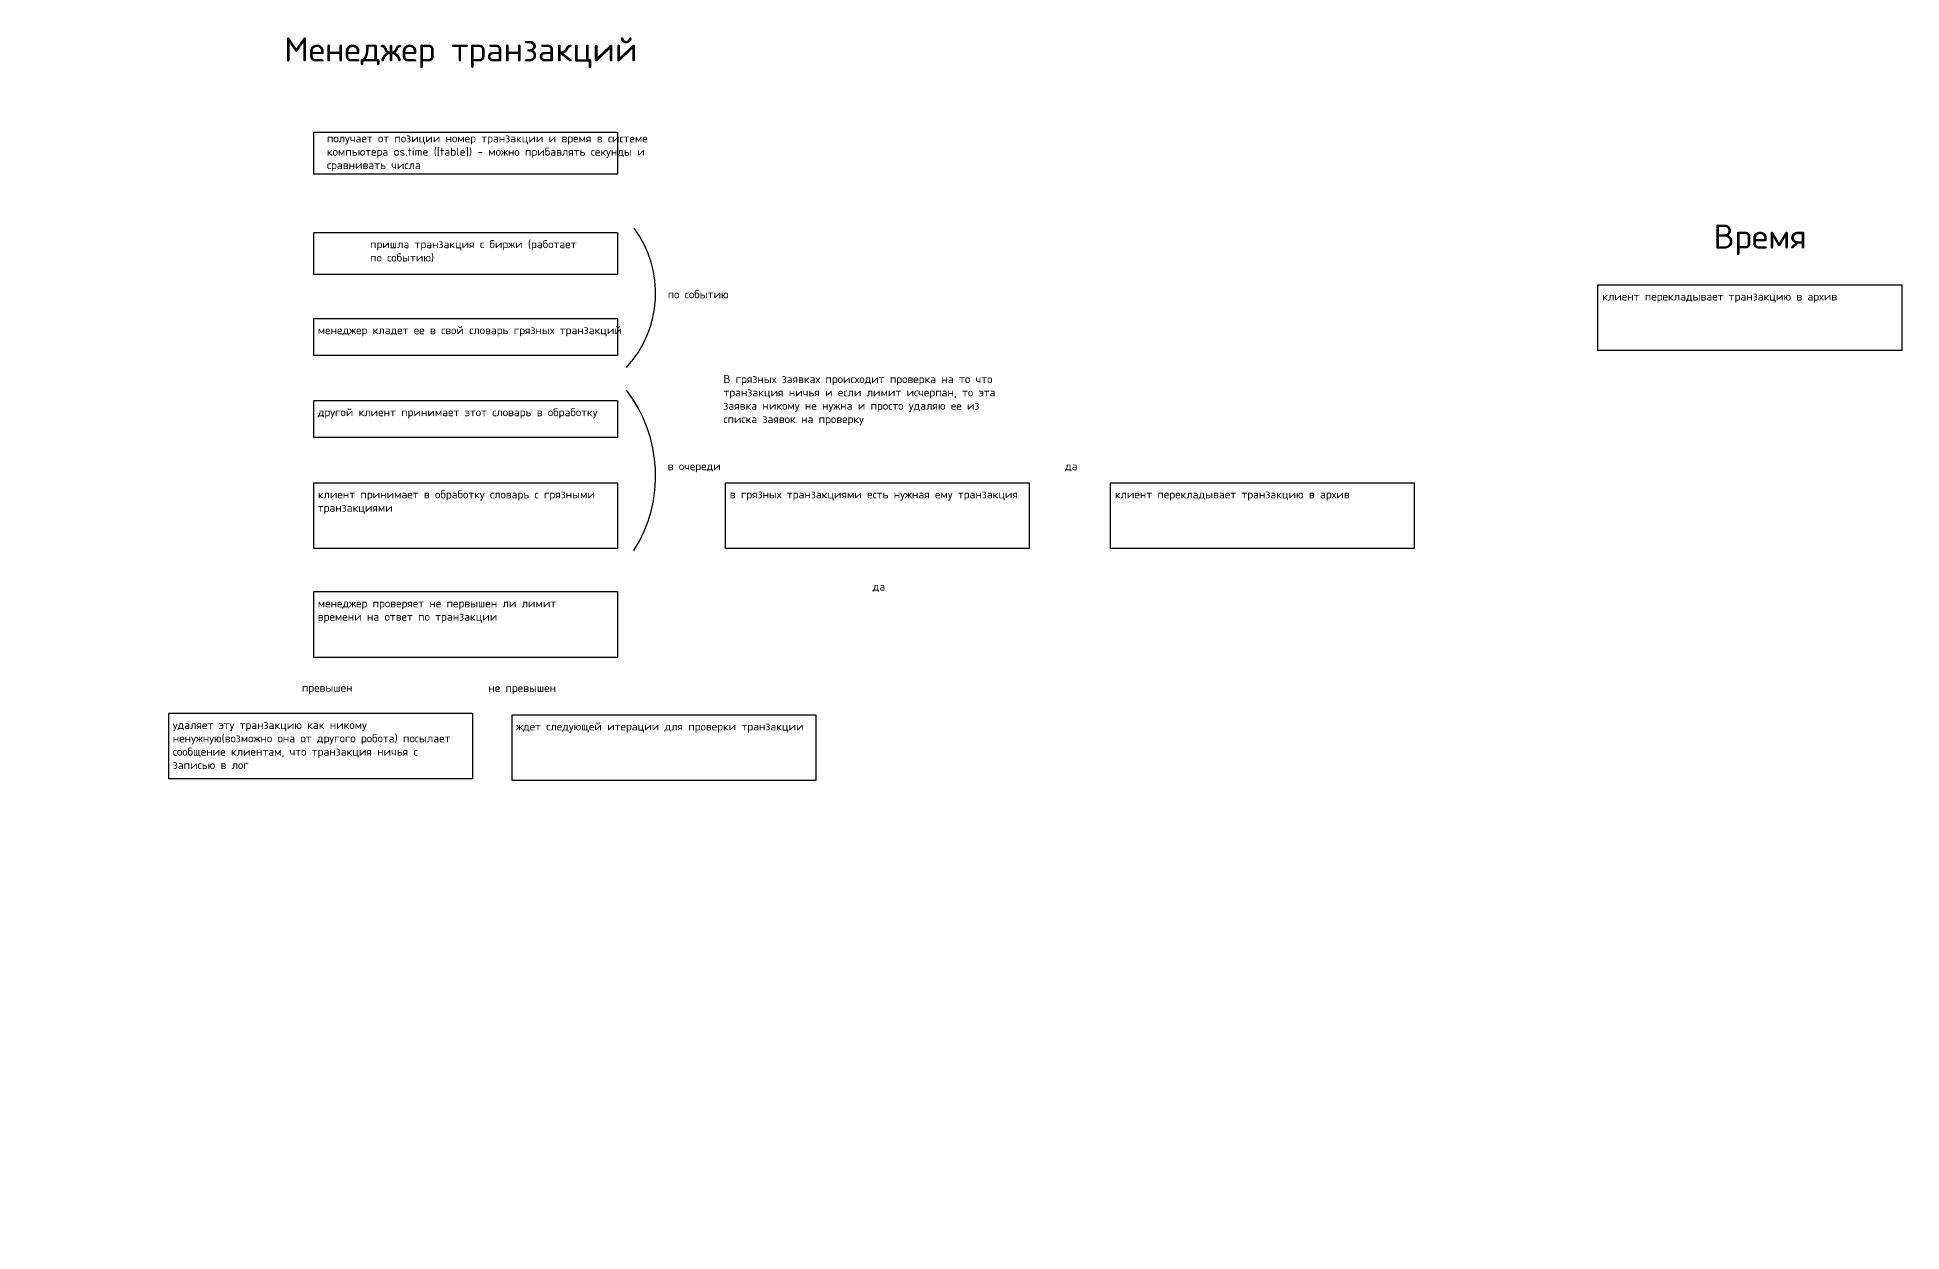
# Model space of a CAD drawing. Header units: metres. Extents: x 5387 to 32417, y 4252 to 8204.
# Drawn here: x 9401 to 11731, y 4897 to 6389 of the extents above; entities that cross this region are included whole.
import ezdxf

# ---------------------------------------------------------------- set-up
doc = ezdxf.new("R2010")
doc.units = ezdxf.units.M
doc.styles.get("Standard").update_dxf_attribs({"font": 'simplex.shx'})

msp = doc.modelspace()

# ---------------------------------------------------------------- linework, layer by layer
for points in [[(9746.6, 6270.3), (10126.2, 6270.3), (10126.2, 6217.7), (9746.6, 6217.7)], [(9746.6, 6145.1), (10126.2, 6145.1), (10126.2, 6092.5), (9746.6, 6092.5)], [(11351.6, 6079.7), (11731.3, 6079.7), (11731.3, 5997.6), (11351.6, 5997.6)], [(9746.6, 6037.6), (10126.2, 6037.6), (10126.2, 5991.4), (9746.6, 5991.4)], [(9746.6, 5935.2), (10126.2, 5935.2), (10126.2, 5888.9), (9746.6, 5888.9)], [(9746.6, 5832.5), (10126.2, 5832.5), (10126.2, 5750.4), (9746.6, 5750.4)], [(10261.1, 5832.5), (10640.7, 5832.5), (10640.7, 5750.4), (10261.1, 5750.4)], [(10742.3, 5832.5), (11122, 5832.5), (11122, 5750.4), (10742.3, 5750.4)], [(9746.6, 5696.4), (10126.2, 5696.4), (10126.2, 5614.3), (9746.6, 5614.3)], [(9565.4, 5544.6), (9945, 5544.6), (9945, 5462.5), (9565.4, 5462.5)], [(9994.5, 5542.6), (10374.1, 5542.6), (10374.1, 5460.5), (9994.5, 5460.5)]]:
    msp.add_lwpolyline(points, close=True)
at = {"flags": 128}
for points in [[(9954.2, 6172.2, 0, 10, 0), (9954.2, 6192.2, 0, 0, 0), (9954.2, 6213, 0, 0, 0)], [(9954.2, 6047, 0, 10, 0), (9954.2, 6067, 0, 0, 0), (9954.2, 6087.8, 0, 0, 0)], [(9954.2, 5943.2, 0, 10, 0), (9954.2, 5963.3, 0, 0, 0), (9954.2, 5984.1, 0, 0, 0)], [(9954.2, 5840.6, 0, 10, 0), (9954.2, 5860.6, 0, 0, 0), (9954.2, 5881.4, 0, 0, 0)], [(10229.4, 5811.4, 0, 10, 0), (10209.3, 5811.4, 0, 0, 0), (10188.6, 5811.4, 0, 0, 0)], [(10716, 5811.4, 0, 10, 0), (10695.9, 5811.4, 0, 0, 0), (10675.2, 5811.4, 0, 0, 0)], [(10426.9, 5710.5, 0, 10, 0), (10426.9, 5730.5, 0, 0, 0), (10426.9, 5751.3, 0, 0, 0)], [(10426.9, 5659, 0, 10, 0), (10426.9, 5679.1, 0, 0, 0), (10426.9, 5699.8, 0, 0, 0)], [(10138.5, 5673.4, 0, 10, 0), (10158.6, 5673.4, 0, 0, 0), (10405.5, 5673.4, 0, 0, 0)], [(9833.1, 5549, 0, 10, 0), (9833.1, 5569, 0, 0, 0), (9833.1, 5589.8, 0, 0, 0)], [(10079.5, 5549.5, 0, 10, 0), (10079.5, 5569.5, 0, 0, 0), (10079.5, 5590.3, 0, 0, 0)]]:
    msp.add_lwpolyline(points, format="xyseb", dxfattribs=at)
for centre, radius, start, end in [((10037.8, 6069.1), 136.2, 317.1991, 36.6604), ((9998.7, 5841.2), 175.2, 327.7644, 37.594)]:
    msp.add_arc(centre, radius, start, end)

# ---------------------------------------------------------------- texts
at = {"color": 1, "attachment_point": 1}
for s, width, heights, insert, char_height in [('Менеджер транзакций', 568.565, [93.9], (9709.6, 6388.6), 30), ('Время', 568.565, [93.9], (11496, 6154.9), 30), ('В грязных заявках происходит проверка на то что транзакция ничья и если лимит исчерпан, то эта заявка никому не нужна и просто удаляю ее из списка заявок на проверку', 376.032, [80], (10258.6, 5967), 10)]:
    msp.add_mtext_dynamic_manual_height_columns(s, width=width, gutter_width=1, heights=heights, dxfattribs=dict(at, insert=insert, char_height=char_height))
at = {"char_height": 10, "attachment_point": 1}
for s, width, insert in [('получает от позиции номер транзакции и время в системе компьютера os.time ([table]) - можно прибавлять секунды и сравнивать числа', 465.266, (9763.1, 6267.6)), ('пришла транзакция с биржи (работает по событию)', 300.439, (9817, 6135.4)), ('по событию', 109.256, (10189, 6072.8)), ('клиент перекладывает транзакцию в архив', 376.032, (11357, 6070)), ('менеджер кладет ее в свой словарь грязных транзакций', 376.032, (9751.7, 6028)), ('другой клиент принимает этот словарь в обработку', 376.032, (9751.7, 5925.5)), ('в очереди', 109.256, (10189, 5858.1)), ('да', 109.256, (10685.6, 5858.1)), ('клиент принимает в обработку словарь с грязными транзакциями', 376.032, (9751.7, 5822.9)), ('в грязных транзакциями есть нужная ему транзакция', 376.032, (10266.5, 5822.9)), ('клиент перекладывает транзакцию в архив', 376.032, (10747.8, 5822.9)), ('да', 109.256, (10445.2, 5707.7)), ('менеджер проверяет не первышен ли лимит времени на ответ по транзакции', 376.032, (9751.7, 5686.8)), ('превышен', 109.256, (9731.8, 5581.4)), ('не превышен', 109.256, (9964.8, 5581.1)), ('удаляет эту транзакцию как никому ненужную(возможно она от другого робота) посылает сообщение клиентам, что транзакция ничья с записью в лог', 376.032, (9570.5, 5534.9)), ('ждет следующей итерации для проверки транзакции', 376.032, (9999.6, 5533))]:
    msp.add_mtext_dynamic_manual_height_columns(s, width=width, gutter_width=1, heights=[0], dxfattribs=dict(at, insert=insert))

doc.saveas('drawing.dxf')
